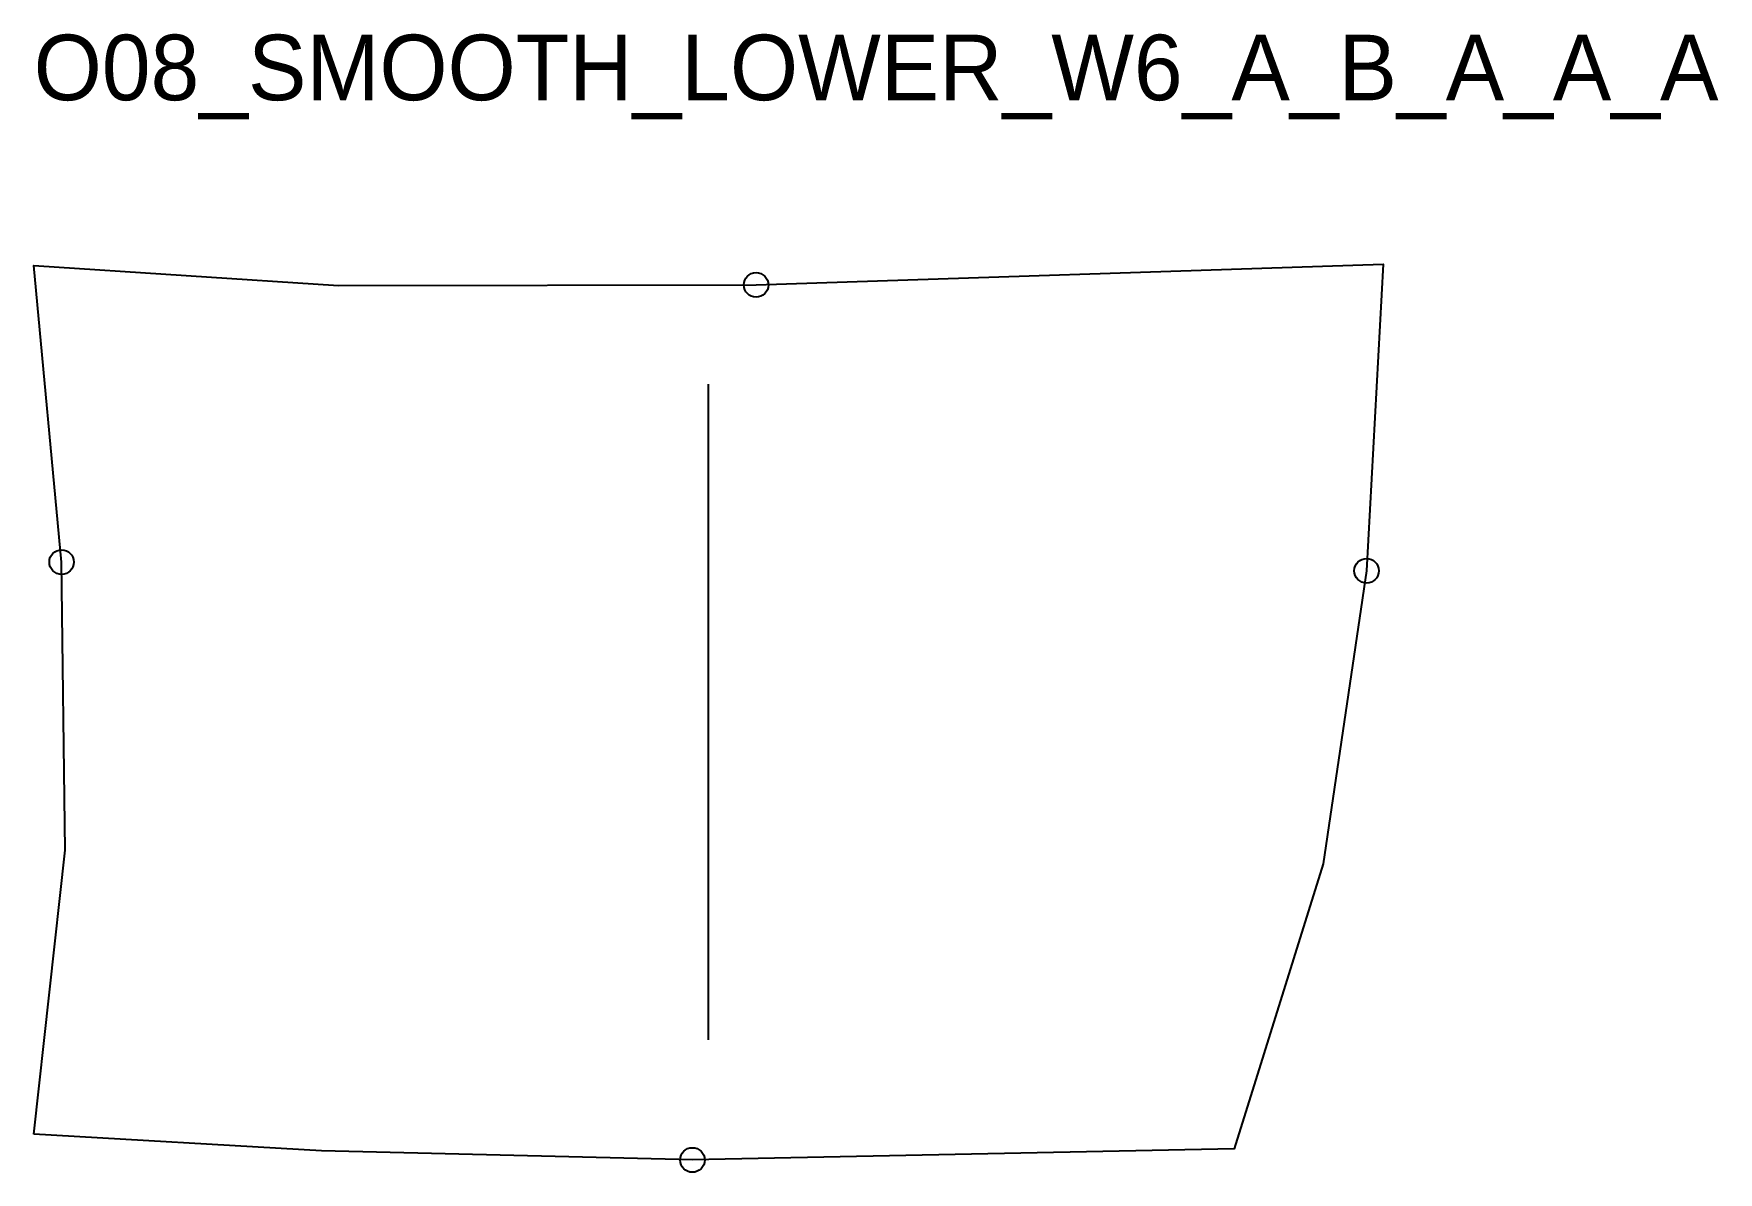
# Model space of a CAD drawing. Header units: millimetres. Extents: x 0 to 206, y -5 to 134.
import ezdxf

# ---------------------------------------------------------------- set-up
doc = ezdxf.new("R2010")
doc.units = ezdxf.units.MM
for name, color, linetype in [('CUT', 1, 'Continuous'), ('GRAIN', 3, 'Continuous'), ('ID', 7, 'Continuous'), ('NOTCH', 2, 'Continuous'), ('SEAM', 5, 'Continuous')]:
    doc.layers.add(name, color=color, linetype=linetype)

msp = doc.modelspace()

# ---------------------------------------------------------------- linework, layer by layer
at = {"layer": 'CUT'}
msp.add_lwpolyline([(0, 0), (3.85, 34.67), (3.41, 69.83), (0, 106.03), (37.22, 103.58), (88.21, 103.66), (164.78, 106.2), (162.75, 68.77), (157.43, 33.01), (146.59, -1.76), (80.43, -3.14), (35.14, -2.03), (0, 0)], close=True, dxfattribs=at)
at = {"layer": 'GRAIN'}
msp.add_line((82.39, 11.53), (82.39, 91.53), dxfattribs=at)
at = {"layer": 'NOTCH'}
for centre in [(88.21, 103.66), (3.41, 69.83), (162.75, 68.77), (80.43, -3.14)]:
    msp.add_circle(centre, 1.5, dxfattribs=at)
at = {"layer": 'SEAM'}
msp.add_lwpolyline([(0, 0), (3.85, 34.67), (3.41, 69.83), (0, 106.03), (37.22, 103.58), (88.21, 103.66), (164.78, 106.2), (162.75, 68.77), (157.43, 33.01), (146.59, -1.76), (80.43, -3.14), (35.14, -2.03)], close=True, dxfattribs=at)

# ---------------------------------------------------------------- texts
at = {"layer": 'ID'}
msp.add_text('O08_SMOOTH_LOWER_W6_A_B_A_A_A', height=8, dxfattribs=at).set_placement((0, 126.2))

doc.saveas('drawing.dxf')
